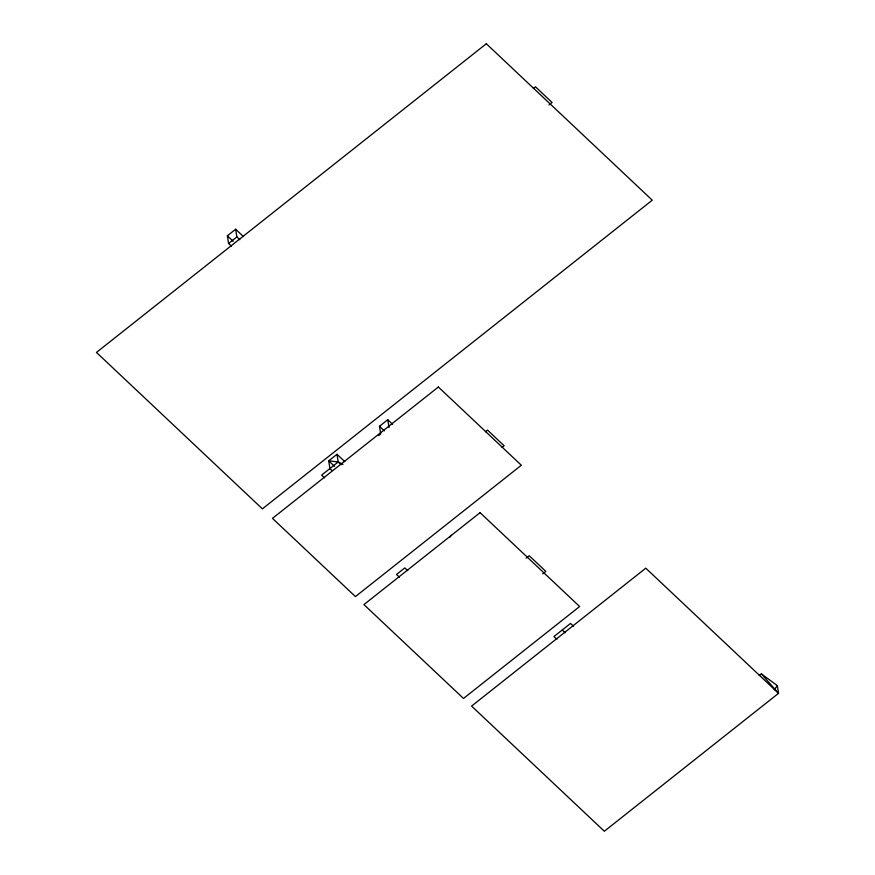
<?xml version="1.0" encoding="UTF-8"?>
<svg xmlns="http://www.w3.org/2000/svg" width="875" height="875" viewBox="0 0 875 875"><rect width="100%" height="100%" fill="white"/><g stroke="black" fill="none" stroke-linecap="round" stroke-linejoin="round"><path stroke-width="1.31" d="M449.761 537.294L451.303 535.205M774.244 689.806L777.317 685.639L761.327 673.838L759.259 675.478M231.503 246.258L228.572 243.502L227.358 235.812L235.648 229.239L243.458 236.6M228.572 243.502L236.873 236.928L235.648 229.239M533.422 88.473L535.489 86.833L552.081 102.484L548.975 104.945M344.816 461.65L337.006 454.289L328.705 460.852L329.93 468.552L331.877 470.389M378.613 435.63L380.691 433.978L379.466 426.289L387.767 419.727L392.645 424.32M337.006 454.289L338.22 461.978L321.628 475.114L324.559 477.87M485.461 431.747L487.539 430.095L504.131 445.747L502.064 447.388M526.127 558.195L529.233 555.734L545.825 571.375L542.719 573.847M342.956 464.428L338.22 461.978L328.705 460.852L334.567 466.375M236.873 236.928L239.794 239.695M227.358 235.812L233.209 241.325M379.466 426.289L384.355 430.894M573.453 626.205L570.522 623.438L553.93 636.573L556.861 639.341M562.231 630.011L565.163 632.767M338.22 461.978L341.152 464.734M407.728 570.675L404.797 567.908L396.506 574.481L399.438 577.237M761.327 673.838L778.531 693.328L604.341 831.25L471.592 706.092L645.783 568.181L778.531 693.328L777.317 685.639M387.767 419.727L388.981 427.416M486.325 43.75L96.469 352.428L262.402 508.867L652.258 200.189L486.325 43.75M438.364 387.012L272.475 518.361L355.436 596.586L521.336 465.238L438.364 387.012M480.058 512.652L363.934 604.592L463.498 698.458L579.622 606.517L480.058 512.652"/></g></svg>
